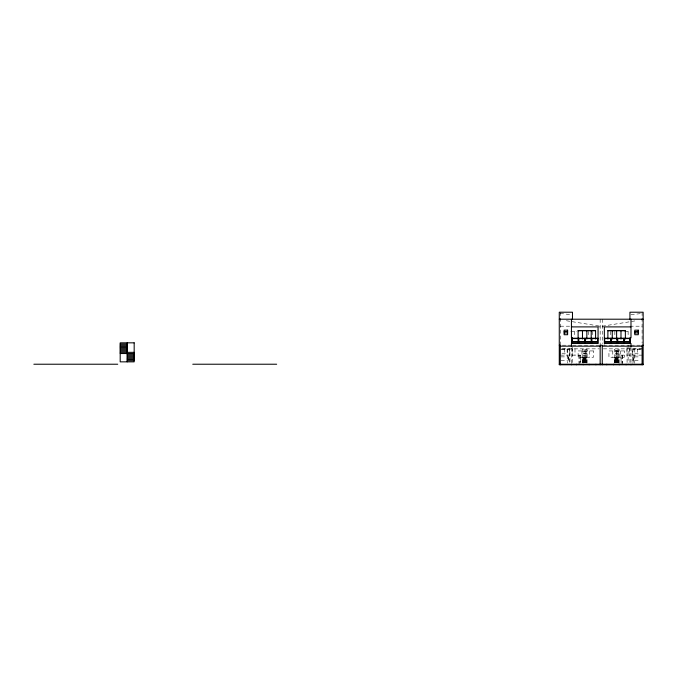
<?xml version="1.0" encoding="UTF-8"?>
<svg xmlns="http://www.w3.org/2000/svg" width="677" height="677" viewBox="0 0 677 677"><rect width="100%" height="100%" fill="white"/><g stroke="black" fill="none" stroke-linecap="round" stroke-linejoin="round"><path stroke-width="0.51" stroke-dasharray="3.38 2.54" d="M602.259 326.196L636.016 320.746M630.989 314.754L642.101 313.434M560.311 326.196L572.48 326.196M629.94 326.196L642.101 326.196M598.062 326.898L600.16 326.898M602.259 326.898L604.349 326.898M570.804 331.366L576.914 331.366M624.626 331.366L629.872 331.366M562.333 345.211L571.43 345.211L571.43 363.185M572.48 345.211L599.247 345.211M603.199 345.211L629.94 345.211M630.989 345.211L641.094 345.211M562.409 348.85L599.111 348.85M603.309 348.85L643.15 348.85M561.445 348.985L569.958 348.985L569.958 363.21M641.965 348.985L632.453 348.985L632.453 363.21M561.013 349.544L569.399 349.544L569.399 363.947M640.45 349.544L633.012 349.544L633.012 363.177M561.961 353.216L567.656 353.216M634.764 353.216L640.45 353.216M560.311 355.137L580.375 355.137L580.375 364.082M642.101 355.137L621.063 355.137L621.063 364.082M579.047 355.349L579.19 363.117M580.375 355.349L580.24 363.117M621.063 355.349L621.131 363.117M622.315 355.349L622.18 363.117M561.013 356.881L567.656 356.881M634.764 356.881L640.45 356.881M582.795 357.566L586.57 357.566M614.843 357.566L618.617 357.566M582.795 357.955L586.57 357.955M614.843 357.955L618.617 357.955M582.795 358.353L586.57 358.353M614.843 358.353L618.617 358.353M582.795 358.751L586.57 358.751M614.843 358.751L618.617 358.751M582.795 359.148L586.57 359.148M614.843 359.148L618.617 359.148M582.795 359.546L586.57 359.546M614.843 359.546L618.617 359.546M582.795 359.944L586.57 359.944M614.843 359.944L618.617 359.944M582.795 360.342L586.57 360.342M614.843 360.342L618.617 360.342M561.013 360.553L567.656 360.553M634.764 360.553L640.45 360.553M582.795 360.739L586.57 360.739M614.843 360.739L618.617 360.739M582.795 361.137L586.57 361.137M614.843 361.137L618.617 361.137M582.795 361.535L586.57 361.535M614.843 361.535L618.617 361.535M582.795 361.933L586.57 361.933M614.843 361.933L618.617 361.933M582.795 362.33L586.57 362.33M614.843 362.33L618.617 362.33M582.795 362.728L586.57 362.728M614.843 362.728L618.617 362.728M560.311 313.434L571.43 314.754M566.395 320.746L600.16 326.196M642.101 312.215L642.101 343.129M637.387 348.85L637.387 355.137M634.764 348.85L634.764 363.304M632.14 348.85L632.14 355.137M630.989 347.326L630.989 363.185M629.94 347.326L629.94 363.168M629.517 348.85L629.517 355.137M628.121 331.366L628.121 336.613M628.121 345.211L628.121 363.168M627.071 347.326L627.071 363.168M626.894 348.85L626.894 355.137M622.315 355.137L622.315 364.082M620.471 350.94L620.471 357.236M619.176 363.033L619.176 349.408L614.284 349.408L614.284 363.033M618.617 363.126L618.617 357.168L614.843 357.168L614.843 363.126M616.62 350.94L616.62 357.236M614.843 331.366L614.843 336.613M612.778 350.94L612.778 357.236M610.299 331.366L610.299 336.613M604.349 344.652L604.349 345.211M602.259 319.205L602.259 343.603M600.16 319.205L600.16 345.211M592.468 331.366L592.468 336.613M589.642 350.94L589.642 357.236M588.279 331.366L588.279 336.613M587.128 363.033L587.128 349.408L582.237 349.408L582.237 363.033M586.57 363.126L586.57 357.168L582.795 357.168L582.795 363.126M585.791 350.94L585.791 357.236M581.949 350.94L581.949 357.236M579.047 355.137L579.047 364.082M574.993 348.85L574.993 355.137M574.299 331.366L574.299 336.613M572.48 347.326L572.48 363.168M572.37 348.85L572.37 355.137M569.755 348.85L569.755 355.137M567.656 349.544L567.656 363.1M567.131 348.85L567.131 355.137M564.508 348.85L564.508 355.137M560.311 312.215L560.311 345.211M586.57 349.967L582.795 349.967L582.795 351.575L586.57 351.575L586.57 349.967M618.617 350.314L614.843 350.314L614.843 351.431L618.617 351.431L618.617 350.314M593.484 350.94L578.107 350.94L578.107 357.236L593.484 357.236L593.484 350.94M624.312 350.94L608.936 350.94L608.936 357.236L624.312 357.236L624.312 350.94M618.617 351.803L614.843 351.803L614.843 353.005L618.617 353.005L618.617 351.803M586.57 351.989L582.795 351.989L582.795 353.25L586.57 353.25L586.57 351.989M618.617 353.428L614.843 353.428L614.843 354.697L618.617 354.697L618.617 353.428M586.57 353.673L582.795 353.673L582.795 354.993L586.57 354.993L586.57 353.673M618.617 355.188L614.843 355.188L614.843 356.398L618.617 356.398L618.617 355.188M586.57 355.417L582.795 355.417L582.795 356.745L586.57 356.745L586.57 355.417M568.621 356.212L568.341 361.315L568.621 356.212M633.951 356.474L633.604 361.789L633.951 356.474"/><path stroke-width="1.02" d="M559.27 319.205L643.15 319.205M571.43 326.898L598.062 326.898L598.062 343.459L571.43 343.459L571.43 346.573M630.989 326.898L604.349 326.898L604.349 343.459L630.989 343.459L630.989 346.573M578.107 330.74L595.582 330.74M607.887 330.74L625.362 330.74M564.127 331.527L567.622 331.527M634.798 331.544L638.293 331.544M564.127 332.881L567.622 332.881M634.798 332.906L638.293 332.906M572.48 337.874L571.43 337.874L571.43 319.205M629.94 337.874L630.989 337.874L630.989 319.205M598.062 338.221L571.955 338.221L571.955 343.459M604.349 338.221L630.465 338.221L630.465 343.459M571.955 338.568L578.133 338.568M630.465 338.568L624.287 338.568L624.287 341.572L630.465 341.572M571.955 341.572L578.133 341.572L578.107 330.528L595.582 330.528L595.582 339.008M571.955 342.274L578.133 342.274L578.133 343.459M630.465 342.274L624.287 342.274L624.287 343.459M120.193 344.026L127.183 344.026M120.193 345.211L127.183 345.211M559.27 345.211L560.311 345.211L560.311 364.785M643.15 345.211L642.101 345.211L642.101 364.785M560.311 346.175L600.16 346.175M602.259 346.175L642.101 346.175M120.193 346.396L127.183 346.396M120.193 347.589L127.183 347.589M120.193 348.773L127.183 348.773M120.193 349.967L127.183 349.967M120.193 351.151L127.183 351.151M120.193 352.345L134.173 352.345M120.193 353.529L134.173 353.529M127.183 354.714L134.173 354.714M127.183 355.907L134.173 355.907M127.183 357.092L134.173 357.092M127.183 358.285L134.173 358.285M127.183 359.47L134.173 359.47M127.183 360.663L134.173 360.663M33.85 364.226L117.73 364.226M192.767 364.226L276.656 364.226M559.27 364.226L643.15 364.226M642.101 319.205L642.101 319.764M630.989 364.226L630.989 364.785M630.321 338.568L630.321 341.572M630.185 338.221L630.185 343.459L630.109 342.274M630.109 338.568L630.109 341.572M629.94 319.612L629.94 312.215L643.15 312.215L643.15 364.785L559.27 364.785L559.27 312.215L572.48 312.215L572.48 319.612M626.09 364.226L626.09 364.785M625.362 339.008L625.362 330.528L607.887 330.528L607.887 339.008M623.932 338.221L623.932 343.459M623.585 343.459L623.585 342.274L617.754 342.274L617.754 343.459M620.987 330.74L620.987 339.008M619.243 364.226L619.243 364.785M617.407 338.221L617.407 343.459M617.06 343.459L617.06 342.274L611.229 342.274L611.229 343.459M616.62 330.74L616.62 339.008M613.65 364.226L613.65 364.785M612.253 330.74L612.253 339.008M610.882 338.221L610.882 343.459M610.527 343.459L610.527 342.274L604.705 342.274L604.705 343.459M606.804 364.226L606.804 364.785M602.259 364.785L602.259 345.211L600.16 345.211L600.16 364.785M597.715 343.459L597.715 342.274L591.884 342.274L591.884 343.459M595.929 364.226L595.929 364.785M591.537 338.221L591.537 343.459M591.216 330.74L591.216 339.008M591.182 343.459L591.182 342.274L585.36 342.274L585.36 343.459M589.117 364.226L589.117 364.785M586.841 330.74L586.841 339.008M585.004 338.221L585.004 343.459M584.657 343.459L584.657 342.274L578.827 342.274L578.827 343.459M583.176 364.226L583.176 364.785M582.474 330.74L582.474 339.008M578.48 338.221L578.48 343.459M576.288 364.226L576.288 364.785M572.302 338.568L572.302 341.572M572.302 342.274L572.302 343.459L572.234 338.221M572.09 338.568L572.09 341.572M571.43 364.226L571.43 364.785M560.311 319.205L560.311 319.764M127.183 342.833L127.183 361.848M567.622 330.181L564.127 330.181L564.127 334.726L567.622 334.726L567.622 330.181M638.293 330.181L634.798 330.181L634.798 334.726L638.293 334.726L638.293 330.181M584.657 338.568L578.827 338.568L578.827 341.572L584.657 341.572L584.657 338.568M591.182 338.568L585.36 338.568L585.36 341.572L591.182 341.572L591.182 338.568M597.715 338.568L591.884 338.568L591.884 341.572L597.715 341.572L597.715 338.568M610.527 338.568L604.705 338.568L604.705 341.572L610.527 341.572L610.527 338.568M617.06 338.568L611.229 338.568L611.229 341.572L617.06 341.572L617.06 338.568M623.585 338.568L617.754 338.568L617.754 341.572L623.585 341.572L623.585 338.568M134.173 342.833L120.193 342.833L120.193 361.848L134.173 361.848L134.173 342.833"/></g></svg>
